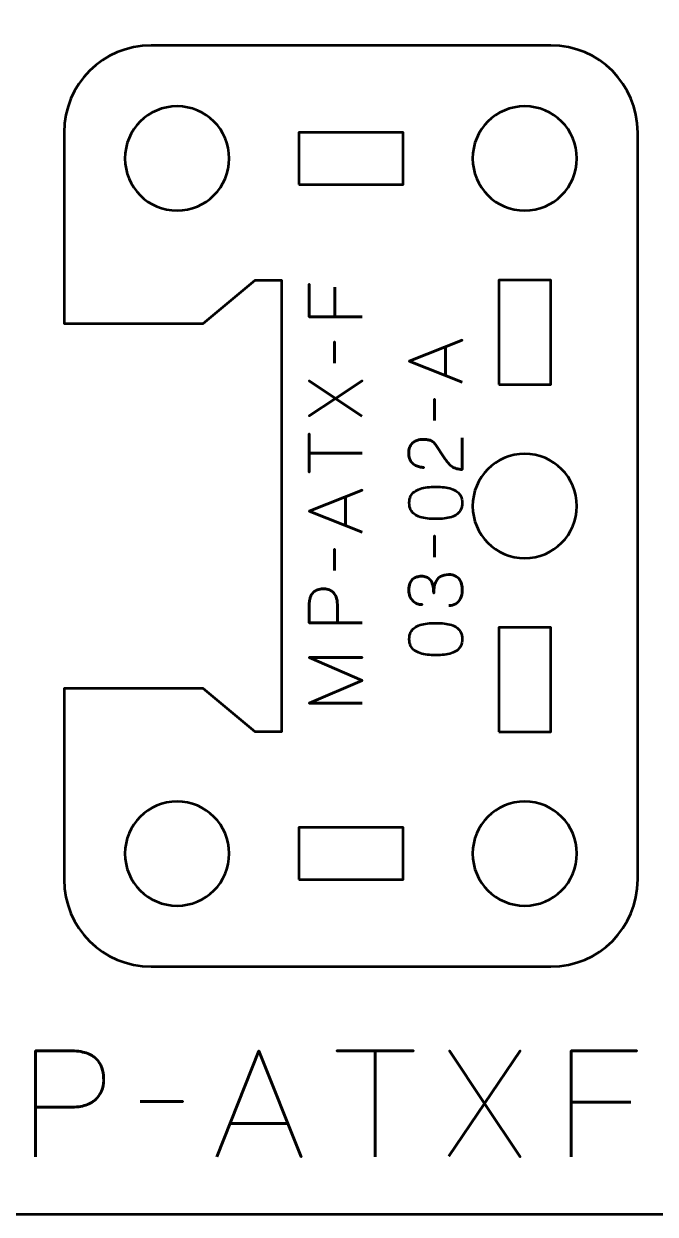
# Model space of a CAD drawing. Header units: centimetres. Extents: x -21 to 0, y -29.7 to 0.
# Drawn here: x -8.31 to -4.67, y -29.7 to -22.85 of the extents above; entities that cross this region are included whole.
import ezdxf

# ---------------------------------------------------------------- set-up
doc = ezdxf.new("R2010")
doc.units = ezdxf.units.CM
doc.header["$MEASUREMENT"] = 0
doc.layers.add('Layer 1', color=7, linetype='Continuous')

msp = doc.modelspace()

# ---------------------------------------------------------------- linework, layer by layer
at = {"layer": 'Layer 1', "color": 22, "lineweight": 53}
msp.add_open_spline([(-21, -29.19991), (-21, -29.19991), (-21, -0.49996), (-21, -0.49996), (-21, -0.49996), (-21, -0.22299), (-20.77691, 0), (-20.49991, 0), (-20.49991, 0), (-20.49991, 0), (-0.5001, 0), (-0.5001, 0), (-0.5001, 0), (-0.22296, 0), (0, -0.22299), (0, -0.49996), (0, -0.49996), (0, -0.49996), (0, -29.19991), (0, -29.19991), (0, -29.19991), (0, -29.47691), (-0.22296, -29.7), (-0.5001, -29.7), (-0.5001, -29.7), (-0.5001, -29.7), (-20.49991, -29.7), (-20.49991, -29.7), (-20.49991, -29.7), (-20.77691, -29.7), (-21, -29.47691), (-21, -29.19991)], degree=3, knots=[0, 0, 0, 0, 0.125, 0.125, 0.125, 0.125, 0.25, 0.25, 0.25, 0.25, 0.375, 0.375, 0.375, 0.375, 0.5, 0.5, 0.5, 0.5, 0.625, 0.625, 0.625, 0.625, 0.75, 0.75, 0.75, 0.75, 0.875, 0.875, 0.875, 0.875, 1, 1, 1, 1], dxfattribs=at)
at = {"layer": 'Layer 1', "color": 114, "lineweight": 53}
msp.add_open_spline([(-8.075, -27.77491), (-8.075, -27.77491), (-8.07501, -26.67497), (-8.07501, -26.67497), (-8.07501, -26.67497), (-8.07501, -26.67497), (-7.27501, -26.67498), (-7.27501, -26.67498), (-7.27501, -26.67498), (-7.27501, -26.67498), (-6.975, -26.92498), (-6.975, -26.92498), (-6.975, -26.92498), (-6.975, -26.92498), (-6.825, -26.92498), (-6.825, -26.92498), (-6.825, -26.92498), (-6.825, -26.92498), (-6.825, -26.67497), (-6.825, -26.67497), (-6.825, -26.67497), (-6.825, -26.67497), (-6.825, -24.57498), (-6.825, -24.57498), (-6.825, -24.57498), (-6.825, -24.57498), (-6.825, -24.32498), (-6.825, -24.32498), (-6.825, -24.32498), (-6.825, -24.32498), (-6.975, -24.32498), (-6.975, -24.32498), (-6.975, -24.32498), (-6.975, -24.32498), (-7.275, -24.57498), (-7.275, -24.57498), (-7.275, -24.57498), (-7.275, -24.57498), (-8.075, -24.57498), (-8.075, -24.57498), (-8.075, -24.57498), (-8.075, -24.57498), (-8.075, -23.47505), (-8.075, -23.47505), (-8.075, -23.47505), (-8.075, -23.19792), (-7.8519, -22.97496), (-7.5749, -22.97496), (-7.5749, -22.97496), (-7.5749, -22.97496), (-5.27498, -22.97496), (-5.27498, -22.97496), (-5.27498, -22.97496), (-4.99797, -22.97496), (-4.77502, -23.19792), (-4.77502, -23.47505), (-4.77502, -23.47505), (-4.77502, -23.47505), (-4.77502, -27.77491), (-4.77502, -27.77491), (-4.77502, -27.77491), (-4.77502, -28.05191), (-4.99797, -28.275), (-5.27498, -28.275), (-5.27498, -28.275), (-5.27498, -28.275), (-7.5749, -28.275), (-7.5749, -28.275), (-7.5749, -28.275), (-7.8519, -28.275), (-8.075, -28.05191), (-8.075, -27.77491)], degree=3, knots=[0, 0, 0, 0, 0.0555556, 0.0555556, 0.0555556, 0.0555556, 0.1111111, 0.1111111, 0.1111111, 0.1111111, 0.1666667, 0.1666667, 0.1666667, 0.1666667, 0.2222222, 0.2222222, 0.2222222, 0.2222222, 0.2777778, 0.2777778, 0.2777778, 0.2777778, 0.3333333, 0.3333333, 0.3333333, 0.3333333, 0.3888889, 0.3888889, 0.3888889, 0.3888889, 0.4444444, 0.4444444, 0.4444444, 0.4444444, 0.5, 0.5, 0.5, 0.5, 0.5555556, 0.5555556, 0.5555556, 0.5555556, 0.6111111, 0.6111111, 0.6111111, 0.6111111, 0.6666667, 0.6666667, 0.6666667, 0.6666667, 0.7222222, 0.7222222, 0.7222222, 0.7222222, 0.7777778, 0.7777778, 0.7777778, 0.7777778, 0.8333333, 0.8333333, 0.8333333, 0.8333333, 0.8888889, 0.8888889, 0.8888889, 0.8888889, 0.9444444, 0.9444444, 0.9444444, 0.9444444, 1, 1, 1, 1], dxfattribs=at)
at = {"layer": 'Layer 1', "lineweight": 53}
for points in [[(-7.42497, -23.32499), (-7.2592, -23.32499), (-7.12497, -23.45931), (-7.12497, -23.62498), (-7.12497, -23.62498), (-7.12497, -23.79061), (-7.2592, -23.92498), (-7.42497, -23.92498), (-7.42497, -23.92498), (-7.59063, -23.92498), (-7.72497, -23.79061), (-7.72497, -23.62498), (-7.72497, -23.62498), (-7.72497, -23.45931), (-7.59063, -23.32499), (-7.42497, -23.32499)], [(-5.42491, -23.32499), (-5.25928, -23.32499), (-5.1249, -23.45931), (-5.1249, -23.62498), (-5.1249, -23.62498), (-5.1249, -23.79061), (-5.25928, -23.92498), (-5.42491, -23.92498), (-5.42491, -23.92498), (-5.59068, -23.92498), (-5.72491, -23.79061), (-5.72491, -23.62498), (-5.72491, -23.62498), (-5.72491, -23.45931), (-5.59068, -23.32499), (-5.42491, -23.32499)], [(-6.72495, -23.77505), (-6.72495, -23.77505), (-6.72495, -23.47505), (-6.72495, -23.47505), (-6.72495, -23.47505), (-6.72495, -23.47505), (-6.12496, -23.47505), (-6.12496, -23.47505), (-6.12496, -23.47505), (-6.12496, -23.47505), (-6.12496, -23.77505), (-6.12496, -23.77505), (-6.12496, -23.77505), (-6.12496, -23.77505), (-6.72495, -23.77505), (-6.72495, -23.77505)], [(-5.57498, -24.925), (-5.57498, -24.925), (-5.57498, -24.325), (-5.57498, -24.325), (-5.57498, -24.325), (-5.57498, -24.325), (-5.27498, -24.325), (-5.27498, -24.325), (-5.27498, -24.325), (-5.27498, -24.325), (-5.27498, -24.925), (-5.27498, -24.925), (-5.27498, -24.925), (-5.27498, -24.925), (-5.57498, -24.925), (-5.57498, -24.925)], [(-5.42491, -25.32491), (-5.25928, -25.32491), (-5.1249, -25.45928), (-5.1249, -25.62491), (-5.1249, -25.62491), (-5.1249, -25.79068), (-5.25928, -25.92491), (-5.42491, -25.92491), (-5.42491, -25.92491), (-5.59068, -25.92491), (-5.72491, -25.79068), (-5.72491, -25.62491), (-5.72491, -25.62491), (-5.72491, -25.45928), (-5.59068, -25.32491), (-5.42491, -25.32491)], [(-5.57498, -26.92496), (-5.57498, -26.92496), (-5.57498, -26.32496), (-5.57498, -26.32496), (-5.57498, -26.32496), (-5.57498, -26.32496), (-5.27498, -26.32496), (-5.27498, -26.32496), (-5.27498, -26.32496), (-5.27498, -26.32496), (-5.27498, -26.92496), (-5.27498, -26.92496), (-5.27498, -26.92496), (-5.27498, -26.92496), (-5.57498, -26.92496), (-5.57498, -26.92496)], [(-7.42497, -27.32497), (-7.2592, -27.32497), (-7.12497, -27.4592), (-7.12497, -27.62498), (-7.12497, -27.62498), (-7.12497, -27.79064), (-7.2592, -27.92498), (-7.42497, -27.92498), (-7.42497, -27.92498), (-7.59063, -27.92498), (-7.72497, -27.79064), (-7.72497, -27.62498), (-7.72497, -27.62498), (-7.72497, -27.4592), (-7.59063, -27.32497), (-7.42497, -27.32497)], [(-5.42491, -27.32497), (-5.25928, -27.32497), (-5.1249, -27.4592), (-5.1249, -27.62498), (-5.1249, -27.62498), (-5.1249, -27.79064), (-5.25928, -27.92498), (-5.42491, -27.92498), (-5.42491, -27.92498), (-5.59068, -27.92498), (-5.72491, -27.79064), (-5.72491, -27.62498), (-5.72491, -27.62498), (-5.72491, -27.4592), (-5.59068, -27.32497), (-5.42491, -27.32497)], [(-6.72495, -27.77491), (-6.72495, -27.77491), (-6.72495, -27.4749), (-6.72495, -27.4749), (-6.72495, -27.4749), (-6.72495, -27.4749), (-6.12496, -27.4749), (-6.12496, -27.4749), (-6.12496, -27.4749), (-6.12496, -27.4749), (-6.12496, -27.77491), (-6.12496, -27.77491), (-6.12496, -27.77491), (-6.12496, -27.77491), (-6.72495, -27.77491), (-6.72495, -27.77491)]]:
    msp.add_open_spline(points, degree=3, knots=[0, 0, 0, 0, 0.25, 0.25, 0.25, 0.25, 0.5, 0.5, 0.5, 0.5, 0.75, 0.75, 0.75, 0.75, 1, 1, 1, 1], dxfattribs=at)
at = {"layer": 'Layer 1', "color": 30, "lineweight": 53}
for points, knots in [([(-6.35995, -24.53681), (-6.35995, -24.53681), (-6.66517, -24.53681), (-6.66517, -24.53681), (-6.66517, -24.53681), (-6.66517, -24.53681), (-6.66517, -24.34758), (-6.66517, -24.34758), (-6.66517, -24.34758), (-6.66517, -24.34758), (-6.66517, -24.53681), (-6.66517, -24.53681), (-6.66517, -24.53681), (-6.66517, -24.53681), (-6.35995, -24.53681), (-6.35995, -24.53681)], [0, 0, 0, 0, 0.25, 0.25, 0.25, 0.25, 0.5, 0.5, 0.5, 0.5, 0.75, 0.75, 0.75, 0.75, 1, 1, 1, 1]), ([(-6.51701, -24.36494), (-6.51701, -24.36494), (-6.51701, -24.53681), (-6.51701, -24.53681), (-6.51701, -24.53681), (-6.51701, -24.53681), (-6.51701, -24.36494), (-6.51701, -24.36494)], [0, 0, 0, 0, 0.5, 0.5, 0.5, 0.5, 1, 1, 1, 1]), ([(-6.51955, -24.80266), (-6.51955, -24.80266), (-6.51955, -24.67947), (-6.51955, -24.67947), (-6.51955, -24.67947), (-6.51955, -24.67947), (-6.51955, -24.80266), (-6.51955, -24.80266)], [0, 0, 0, 0, 0.5, 0.5, 0.5, 0.5, 1, 1, 1, 1]), ([(-5.78464, -24.91293), (-5.78464, -24.91293), (-6.08986, -24.79186), (-6.08986, -24.79186), (-6.08986, -24.79186), (-6.08986, -24.79186), (-5.78464, -24.67036), (-5.78464, -24.67036), (-5.78464, -24.67036), (-5.78464, -24.67036), (-6.08986, -24.79186), (-6.08986, -24.79186), (-6.08986, -24.79186), (-6.08986, -24.79186), (-5.78464, -24.91293), (-5.78464, -24.91293)], [0, 0, 0, 0, 0.25, 0.25, 0.25, 0.25, 0.5, 0.5, 0.5, 0.5, 0.75, 0.75, 0.75, 0.75, 1, 1, 1, 1]), ([(-5.88074, -24.87483), (-5.88074, -24.87483), (-5.88074, -24.70889), (-5.88074, -24.70889), (-5.88074, -24.70889), (-5.88074, -24.70889), (-5.88074, -24.87483), (-5.88074, -24.87483)], [0, 0, 0, 0, 0.5, 0.5, 0.5, 0.5, 1, 1, 1, 1]), ([(-6.36207, -25.1083), (-6.36207, -25.1083), (-6.51362, -25.00585), (-6.51362, -25.00585), (-6.51362, -25.00585), (-6.51362, -25.00585), (-6.66517, -25.10661), (-6.66517, -25.10661), (-6.66517, -25.10661), (-6.66517, -25.10661), (-6.51362, -25.00585), (-6.51362, -25.00585), (-6.51362, -25.00585), (-6.51362, -25.00585), (-6.66517, -24.90383), (-6.66517, -24.90383), (-6.66517, -24.90383), (-6.66517, -24.90383), (-6.51362, -25.00585), (-6.51362, -25.00585), (-6.51362, -25.00585), (-6.51362, -25.00585), (-6.35995, -24.90383), (-6.35995, -24.90383), (-6.35995, -24.90383), (-6.35995, -24.90383), (-6.51362, -25.00585), (-6.51362, -25.00585), (-6.51362, -25.00585), (-6.51362, -25.00585), (-6.36207, -25.1083), (-6.36207, -25.1083)], [0, 0, 0, 0, 0.125, 0.125, 0.125, 0.125, 0.25, 0.25, 0.25, 0.25, 0.375, 0.375, 0.375, 0.375, 0.5, 0.5, 0.5, 0.5, 0.625, 0.625, 0.625, 0.625, 0.75, 0.75, 0.75, 0.75, 0.875, 0.875, 0.875, 0.875, 1, 1, 1, 1]), ([(-5.94424, -25.13306), (-5.94424, -25.13306), (-5.94424, -25.00987), (-5.94424, -25.00987), (-5.94424, -25.00987), (-5.94424, -25.00987), (-5.94424, -25.13306), (-5.94424, -25.13306)], [0, 0, 0, 0, 0.5, 0.5, 0.5, 0.5, 1, 1, 1, 1]), ([(-6.35995, -25.32081), (-6.35995, -25.32081), (-6.66517, -25.32081), (-6.66517, -25.32081), (-6.66517, -25.32081), (-6.66517, -25.32081), (-6.66517, -25.43045), (-6.66517, -25.43045), (-6.66517, -25.43045), (-6.66517, -25.43045), (-6.66517, -25.21032), (-6.66517, -25.21032), (-6.66517, -25.21032), (-6.66517, -25.21032), (-6.66517, -25.32081), (-6.66517, -25.32081), (-6.66517, -25.32081), (-6.66517, -25.32081), (-6.35995, -25.32081), (-6.35995, -25.32081)], [0, 0, 0, 0, 0.2, 0.2, 0.2, 0.2, 0.4, 0.4, 0.4, 0.4, 0.6, 0.6, 0.6, 0.6, 0.8, 0.8, 0.8, 0.8, 1, 1, 1, 1]), ([(-5.78464, -25.23296), (-5.78464, -25.23296), (-5.78464, -25.41457), (-5.78464, -25.41457), (-5.78464, -25.41457), (-5.79692, -25.41422), (-5.80778, -25.41267), (-5.8171, -25.41005), (-5.8171, -25.41005), (-5.82641, -25.40737), (-5.83459, -25.40378), (-5.84165, -25.39933), (-5.84165, -25.39933), (-5.8487, -25.39481), (-5.85498, -25.38966), (-5.86049, -25.38381), (-5.86049, -25.38381), (-5.86606, -25.37795), (-5.87114, -25.37167), (-5.87594, -25.3649), (-5.87594, -25.3649), (-5.88067, -25.35813), (-5.88539, -25.35114), (-5.89005, -25.34387), (-5.89005, -25.34387), (-5.89005, -25.34387), (-5.93831, -25.27148), (-5.93831, -25.27148), (-5.93831, -25.27148), (-5.94353, -25.26408), (-5.94917, -25.25829), (-5.95538, -25.2542), (-5.95538, -25.2542), (-5.96152, -25.25004), (-5.96801, -25.24714), (-5.97479, -25.24538), (-5.97479, -25.24538), (-5.98163, -25.24369), (-5.98854, -25.24263), (-5.99567, -25.24228), (-5.99567, -25.24228), (-6.0028, -25.24192), (-6.00992, -25.24178), (-6.01705, -25.24185), (-6.01705, -25.24185), (-6.0229, -25.24185), (-6.02918, -25.24263), (-6.03596, -25.24418), (-6.03596, -25.24418), (-6.04266, -25.2458), (-6.04936, -25.24834), (-6.05599, -25.25194), (-6.05599, -25.25194), (-6.06263, -25.25554), (-6.06869, -25.26034), (-6.0742, -25.26633), (-6.0742, -25.26633), (-6.07963, -25.27233), (-6.084, -25.27974), (-6.08732, -25.28856), (-6.08732, -25.28856), (-6.09064, -25.29738), (-6.09233, -25.30775), (-6.0924, -25.31974), (-6.0924, -25.31974), (-6.09233, -25.33181), (-6.09064, -25.34246), (-6.08739, -25.35164), (-6.08739, -25.35164), (-6.08415, -25.36081), (-6.07963, -25.36864), (-6.07392, -25.37513), (-6.07392, -25.37513), (-6.0682, -25.38162), (-6.06157, -25.38684), (-6.05416, -25.39093), (-6.05416, -25.39093), (-6.04675, -25.39503), (-6.03885, -25.39799), (-6.03052, -25.39989), (-6.03052, -25.39989), (-6.0222, -25.4018), (-6.01373, -25.40272), (-6.00519, -25.40272), (-6.00519, -25.40272), (-6.01373, -25.40272), (-6.0222, -25.4018), (-6.03052, -25.39989), (-6.03052, -25.39989), (-6.03885, -25.39799), (-6.04675, -25.39503), (-6.05416, -25.39093), (-6.05416, -25.39093), (-6.06157, -25.38684), (-6.0682, -25.38162), (-6.07392, -25.37513), (-6.07392, -25.37513), (-6.07963, -25.36864), (-6.08415, -25.36081), (-6.08739, -25.35164), (-6.08739, -25.35164), (-6.09064, -25.34246), (-6.09233, -25.33181), (-6.0924, -25.31974), (-6.0924, -25.31974), (-6.09233, -25.30775), (-6.09064, -25.29738), (-6.08732, -25.28856), (-6.08732, -25.28856), (-6.084, -25.27974), (-6.07963, -25.27233), (-6.0742, -25.26633), (-6.0742, -25.26633), (-6.06869, -25.26034), (-6.06263, -25.25554), (-6.05599, -25.25194), (-6.05599, -25.25194), (-6.04936, -25.24834), (-6.04266, -25.2458), (-6.03596, -25.24418), (-6.03596, -25.24418), (-6.02918, -25.24263), (-6.0229, -25.24185), (-6.01705, -25.24185), (-6.01705, -25.24185), (-6.00992, -25.24178), (-6.0028, -25.24192), (-5.99567, -25.24228), (-5.99567, -25.24228), (-5.98854, -25.24263), (-5.98163, -25.24369), (-5.97479, -25.24538), (-5.97479, -25.24538), (-5.96801, -25.24714), (-5.96152, -25.25004), (-5.95538, -25.2542), (-5.95538, -25.2542), (-5.94917, -25.25829), (-5.94353, -25.26408), (-5.93831, -25.27148), (-5.93831, -25.27148), (-5.93831, -25.27148), (-5.89005, -25.34387), (-5.89005, -25.34387), (-5.89005, -25.34387), (-5.88539, -25.35114), (-5.88067, -25.35813), (-5.87594, -25.3649), (-5.87594, -25.3649), (-5.87114, -25.37167), (-5.86606, -25.37795), (-5.86049, -25.38381), (-5.86049, -25.38381), (-5.85498, -25.38966), (-5.8487, -25.39481), (-5.84165, -25.39933), (-5.84165, -25.39933), (-5.83459, -25.40378), (-5.82641, -25.40737), (-5.8171, -25.41005), (-5.8171, -25.41005), (-5.80778, -25.41267), (-5.79692, -25.41422), (-5.78464, -25.41457), (-5.78464, -25.41457), (-5.78464, -25.41457), (-5.78464, -25.23296), (-5.78464, -25.23296)], [0, 0, 0, 0, 0.0238095, 0.0238095, 0.0238095, 0.0238095, 0.047619, 0.047619, 0.047619, 0.047619, 0.0714286, 0.0714286, 0.0714286, 0.0714286, 0.0952381, 0.0952381, 0.0952381, 0.0952381, 0.1190476, 0.1190476, 0.1190476, 0.1190476, 0.1428571, 0.1428571, 0.1428571, 0.1428571, 0.1666667, 0.1666667, 0.1666667, 0.1666667, 0.1904762, 0.1904762, 0.1904762, 0.1904762, 0.2142857, 0.2142857, 0.2142857, 0.2142857, 0.2380952, 0.2380952, 0.2380952, 0.2380952, 0.2619048, 0.2619048, 0.2619048, 0.2619048, 0.2857143, 0.2857143, 0.2857143, 0.2857143, 0.3095238, 0.3095238, 0.3095238, 0.3095238, 0.3333333, 0.3333333, 0.3333333, 0.3333333, 0.3571429, 0.3571429, 0.3571429, 0.3571429, 0.3809524, 0.3809524, 0.3809524, 0.3809524, 0.4047619, 0.4047619, 0.4047619, 0.4047619, 0.4285714, 0.4285714, 0.4285714, 0.4285714, 0.452381, 0.452381, 0.452381, 0.452381, 0.4761905, 0.4761905, 0.4761905, 0.4761905, 0.5, 0.5, 0.5, 0.5, 0.5238095, 0.5238095, 0.5238095, 0.5238095, 0.547619, 0.547619, 0.547619, 0.547619, 0.5714286, 0.5714286, 0.5714286, 0.5714286, 0.5952381, 0.5952381, 0.5952381, 0.5952381, 0.6190476, 0.6190476, 0.6190476, 0.6190476, 0.6428571, 0.6428571, 0.6428571, 0.6428571, 0.6666667, 0.6666667, 0.6666667, 0.6666667, 0.6904762, 0.6904762, 0.6904762, 0.6904762, 0.7142857, 0.7142857, 0.7142857, 0.7142857, 0.7380952, 0.7380952, 0.7380952, 0.7380952, 0.7619048, 0.7619048, 0.7619048, 0.7619048, 0.7857143, 0.7857143, 0.7857143, 0.7857143, 0.8095238, 0.8095238, 0.8095238, 0.8095238, 0.8333333, 0.8333333, 0.8333333, 0.8333333, 0.8571429, 0.8571429, 0.8571429, 0.8571429, 0.8809524, 0.8809524, 0.8809524, 0.8809524, 0.9047619, 0.9047619, 0.9047619, 0.9047619, 0.9285714, 0.9285714, 0.9285714, 0.9285714, 0.952381, 0.952381, 0.952381, 0.952381, 0.9761905, 0.9761905, 0.9761905, 0.9761905, 1, 1, 1, 1]), ([(-6.35995, -25.77631), (-6.35995, -25.77631), (-6.66517, -25.65524), (-6.66517, -25.65524), (-6.66517, -25.65524), (-6.66517, -25.65524), (-6.35995, -25.53374), (-6.35995, -25.53374), (-6.35995, -25.53374), (-6.35995, -25.53374), (-6.66517, -25.65524), (-6.66517, -25.65524), (-6.66517, -25.65524), (-6.66517, -25.65524), (-6.35995, -25.77631), (-6.35995, -25.77631)], [0, 0, 0, 0, 0.25, 0.25, 0.25, 0.25, 0.5, 0.5, 0.5, 0.5, 0.75, 0.75, 0.75, 0.75, 1, 1, 1, 1]), ([(-5.78464, -25.60718), (-5.78471, -25.59237), (-5.78732, -25.5796), (-5.7924, -25.56894), (-5.7924, -25.56894), (-5.79748, -25.55836), (-5.80475, -25.54954), (-5.81399, -25.54249), (-5.81399, -25.54249), (-5.8233, -25.5355), (-5.83431, -25.53), (-5.84701, -25.52591), (-5.84701, -25.52591), (-5.85971, -25.52188), (-5.87361, -25.51899), (-5.88885, -25.51737), (-5.88885, -25.51737), (-5.90409, -25.51567), (-5.92011, -25.51483), (-5.93704, -25.5149), (-5.93704, -25.5149), (-5.9539, -25.51483), (-5.96992, -25.51567), (-5.98509, -25.51737), (-5.98509, -25.51737), (-6.00026, -25.51899), (-6.01423, -25.52188), (-6.02693, -25.52591), (-6.02693, -25.52591), (-6.03956, -25.53), (-6.05056, -25.5355), (-6.05995, -25.54249), (-6.05995, -25.54249), (-6.06926, -25.54954), (-6.07653, -25.55836), (-6.08161, -25.56894), (-6.08161, -25.56894), (-6.08676, -25.5796), (-6.08937, -25.59237), (-6.08944, -25.60718), (-6.08944, -25.60718), (-6.08937, -25.622), (-6.08676, -25.63477), (-6.08161, -25.64543), (-6.08161, -25.64543), (-6.07653, -25.65601), (-6.06926, -25.66483), (-6.05995, -25.67188), (-6.05995, -25.67188), (-6.05056, -25.67887), (-6.03956, -25.68437), (-6.02693, -25.68846), (-6.02693, -25.68846), (-6.01423, -25.69249), (-6.00026, -25.69538), (-5.98509, -25.697), (-5.98509, -25.697), (-5.96992, -25.69869), (-5.9539, -25.69954), (-5.93704, -25.69947), (-5.93704, -25.69947), (-5.92011, -25.69954), (-5.90409, -25.69869), (-5.88885, -25.697), (-5.88885, -25.697), (-5.87361, -25.69538), (-5.85971, -25.69249), (-5.84701, -25.68846), (-5.84701, -25.68846), (-5.83431, -25.68437), (-5.8233, -25.67887), (-5.81399, -25.67188), (-5.81399, -25.67188), (-5.80475, -25.66483), (-5.79748, -25.65601), (-5.7924, -25.64543), (-5.7924, -25.64543), (-5.78732, -25.63477), (-5.78471, -25.622), (-5.78464, -25.60718)], [0, 0, 0, 0, 0.05, 0.05, 0.05, 0.05, 0.1, 0.1, 0.1, 0.1, 0.15, 0.15, 0.15, 0.15, 0.2, 0.2, 0.2, 0.2, 0.25, 0.25, 0.25, 0.25, 0.3, 0.3, 0.3, 0.3, 0.35, 0.35, 0.35, 0.35, 0.4, 0.4, 0.4, 0.4, 0.45, 0.45, 0.45, 0.45, 0.5, 0.5, 0.5, 0.5, 0.55, 0.55, 0.55, 0.55, 0.6, 0.6, 0.6, 0.6, 0.65, 0.65, 0.65, 0.65, 0.7, 0.7, 0.7, 0.7, 0.75, 0.75, 0.75, 0.75, 0.8, 0.8, 0.8, 0.8, 0.85, 0.85, 0.85, 0.85, 0.9, 0.9, 0.9, 0.9, 0.95, 0.95, 0.95, 0.95, 1, 1, 1, 1]), ([(-5.78464, -25.60718), (-5.78471, -25.59237), (-5.78732, -25.5796), (-5.7924, -25.56894), (-5.7924, -25.56894), (-5.79748, -25.55836), (-5.80475, -25.54954), (-5.81399, -25.54249), (-5.81399, -25.54249), (-5.8233, -25.5355), (-5.83431, -25.53), (-5.84701, -25.52591), (-5.84701, -25.52591), (-5.85971, -25.52188), (-5.87361, -25.51899), (-5.88885, -25.51737), (-5.88885, -25.51737), (-5.90409, -25.51567), (-5.92011, -25.51483), (-5.93704, -25.5149), (-5.93704, -25.5149), (-5.9539, -25.51483), (-5.96992, -25.51567), (-5.98509, -25.51737), (-5.98509, -25.51737), (-6.00026, -25.51899), (-6.01423, -25.52188), (-6.02693, -25.52591), (-6.02693, -25.52591), (-6.03956, -25.53), (-6.05056, -25.5355), (-6.05995, -25.54249), (-6.05995, -25.54249), (-6.06926, -25.54954), (-6.07653, -25.55836), (-6.08161, -25.56894), (-6.08161, -25.56894), (-6.08676, -25.5796), (-6.08937, -25.59237), (-6.08944, -25.60718), (-6.08944, -25.60718), (-6.08937, -25.622), (-6.08676, -25.63477), (-6.08161, -25.64543), (-6.08161, -25.64543), (-6.07653, -25.65601), (-6.06926, -25.66483), (-6.05995, -25.67188), (-6.05995, -25.67188), (-6.05056, -25.67887), (-6.03956, -25.68437), (-6.02693, -25.68846), (-6.02693, -25.68846), (-6.01423, -25.69249), (-6.00026, -25.69538), (-5.98509, -25.697), (-5.98509, -25.697), (-5.96992, -25.69869), (-5.9539, -25.69954), (-5.93704, -25.69947), (-5.93704, -25.69947), (-5.92011, -25.69954), (-5.90409, -25.69869), (-5.88885, -25.697), (-5.88885, -25.697), (-5.87361, -25.69538), (-5.85971, -25.69249), (-5.84701, -25.68846), (-5.84701, -25.68846), (-5.83431, -25.68437), (-5.8233, -25.67887), (-5.81399, -25.67188), (-5.81399, -25.67188), (-5.80475, -25.66483), (-5.79748, -25.65601), (-5.7924, -25.64543), (-5.7924, -25.64543), (-5.78732, -25.63477), (-5.78471, -25.622), (-5.78464, -25.60718)], [0, 0, 0, 0, 0.05, 0.05, 0.05, 0.05, 0.1, 0.1, 0.1, 0.1, 0.15, 0.15, 0.15, 0.15, 0.2, 0.2, 0.2, 0.2, 0.25, 0.25, 0.25, 0.25, 0.3, 0.3, 0.3, 0.3, 0.35, 0.35, 0.35, 0.35, 0.4, 0.4, 0.4, 0.4, 0.45, 0.45, 0.45, 0.45, 0.5, 0.5, 0.5, 0.5, 0.55, 0.55, 0.55, 0.55, 0.6, 0.6, 0.6, 0.6, 0.65, 0.65, 0.65, 0.65, 0.7, 0.7, 0.7, 0.7, 0.75, 0.75, 0.75, 0.75, 0.8, 0.8, 0.8, 0.8, 0.85, 0.85, 0.85, 0.85, 0.9, 0.9, 0.9, 0.9, 0.95, 0.95, 0.95, 0.95, 1, 1, 1, 1]), ([(-6.45605, -25.73821), (-6.45605, -25.73821), (-6.45605, -25.57227), (-6.45605, -25.57227), (-6.45605, -25.57227), (-6.45605, -25.57227), (-6.45605, -25.73821), (-6.45605, -25.73821)], [0, 0, 0, 0, 0.5, 0.5, 0.5, 0.5, 1, 1, 1, 1]), ([(-5.94424, -25.9196), (-5.94424, -25.9196), (-5.94424, -25.79641), (-5.94424, -25.79641), (-5.94424, -25.79641), (-5.94424, -25.79641), (-5.94424, -25.9196), (-5.94424, -25.9196)], [0, 0, 0, 0, 0.5, 0.5, 0.5, 0.5, 1, 1, 1, 1]), ([(-6.51955, -25.99644), (-6.51955, -25.99644), (-6.51955, -25.87325), (-6.51955, -25.87325), (-6.51955, -25.87325), (-6.51955, -25.87325), (-6.51955, -25.99644), (-6.51955, -25.99644)], [0, 0, 0, 0, 0.5, 0.5, 0.5, 0.5, 1, 1, 1, 1]), ([(-5.86126, -26.19815), (-5.84602, -26.19808), (-5.83276, -26.19455), (-5.82126, -26.18757), (-5.82126, -26.18757), (-5.80983, -26.18058), (-5.80087, -26.17063), (-5.79445, -26.15765), (-5.79445, -26.15765), (-5.78803, -26.14467), (-5.78478, -26.12908), (-5.78464, -26.11094), (-5.78464, -26.11094), (-5.78464, -26.09733), (-5.78605, -26.08498), (-5.78901, -26.07376), (-5.78901, -26.07376), (-5.79198, -26.06261), (-5.79656, -26.05302), (-5.80284, -26.0449), (-5.80284, -26.0449), (-5.80912, -26.03679), (-5.81724, -26.03058), (-5.82711, -26.02614), (-5.82711, -26.02614), (-5.83706, -26.02176), (-5.84899, -26.01958), (-5.86296, -26.01951), (-5.86296, -26.01951), (-5.88158, -26.01943), (-5.89732, -26.02324), (-5.91009, -26.03079), (-5.91009, -26.03079), (-5.92286, -26.03834), (-5.93245, -26.05006), (-5.93901, -26.06579), (-5.93901, -26.06579), (-5.94558, -26.08152), (-5.94889, -26.1017), (-5.94889, -26.12618), (-5.94889, -26.12618), (-5.94882, -26.10791), (-5.95051, -26.0926), (-5.95397, -26.08011), (-5.95397, -26.08011), (-5.95743, -26.06769), (-5.9623, -26.05775), (-5.96865, -26.05027), (-5.96865, -26.05027), (-5.97493, -26.04279), (-5.98241, -26.03736), (-5.99101, -26.03411), (-5.99101, -26.03411), (-5.99955, -26.03079), (-6.00893, -26.02917), (-6.01916, -26.02924), (-6.01916, -26.02924), (-6.0294, -26.02917), (-6.03885, -26.03058), (-6.0476, -26.0334), (-6.0476, -26.0334), (-6.05635, -26.03616), (-6.06404, -26.04067), (-6.0706, -26.04681), (-6.0706, -26.04681), (-6.07716, -26.05295), (-6.08231, -26.06106), (-6.08598, -26.07101), (-6.08598, -26.07101), (-6.08965, -26.08103), (-6.09148, -26.09324), (-6.09155, -26.10756), (-6.09155, -26.10756), (-6.09148, -26.12181), (-6.08937, -26.1343), (-6.08527, -26.14488), (-6.08527, -26.14488), (-6.08118, -26.15554), (-6.07561, -26.16428), (-6.06848, -26.17134), (-6.06848, -26.17134), (-6.06136, -26.17832), (-6.05324, -26.18355), (-6.04407, -26.187), (-6.04407, -26.187), (-6.0349, -26.19053), (-6.02516, -26.19222), (-6.01493, -26.19222), (-6.01493, -26.19222), (-6.02516, -26.19222), (-6.0349, -26.19053), (-6.04407, -26.187), (-6.04407, -26.187), (-6.05324, -26.18355), (-6.06136, -26.17832), (-6.06848, -26.17134), (-6.06848, -26.17134), (-6.07561, -26.16428), (-6.08118, -26.15554), (-6.08527, -26.14488), (-6.08527, -26.14488), (-6.08937, -26.1343), (-6.09148, -26.12181), (-6.09155, -26.10756), (-6.09155, -26.10756), (-6.09148, -26.09324), (-6.08965, -26.08103), (-6.08598, -26.07101), (-6.08598, -26.07101), (-6.08231, -26.06106), (-6.07716, -26.05295), (-6.0706, -26.04681), (-6.0706, -26.04681), (-6.06404, -26.04067), (-6.05635, -26.03616), (-6.0476, -26.0334), (-6.0476, -26.0334), (-6.03885, -26.03058), (-6.0294, -26.02917), (-6.01916, -26.02924), (-6.01916, -26.02924), (-6.00893, -26.02917), (-5.99955, -26.03079), (-5.99101, -26.03411), (-5.99101, -26.03411), (-5.98241, -26.03736), (-5.97493, -26.04279), (-5.96865, -26.05027), (-5.96865, -26.05027), (-5.9623, -26.05775), (-5.95743, -26.06769), (-5.95397, -26.08011), (-5.95397, -26.08011), (-5.95051, -26.0926), (-5.94882, -26.10791), (-5.94889, -26.12618), (-5.94889, -26.12618), (-5.94889, -26.1017), (-5.94558, -26.08152), (-5.93901, -26.06579), (-5.93901, -26.06579), (-5.93245, -26.05006), (-5.92286, -26.03834), (-5.91009, -26.03079), (-5.91009, -26.03079), (-5.89732, -26.02324), (-5.88158, -26.01943), (-5.86296, -26.01951), (-5.86296, -26.01951), (-5.84899, -26.01958), (-5.83706, -26.02176), (-5.82711, -26.02614), (-5.82711, -26.02614), (-5.81724, -26.03058), (-5.80912, -26.03679), (-5.80284, -26.0449), (-5.80284, -26.0449), (-5.79656, -26.05302), (-5.79198, -26.06261), (-5.78901, -26.07376), (-5.78901, -26.07376), (-5.78605, -26.08498), (-5.78464, -26.09733), (-5.78464, -26.11094), (-5.78464, -26.11094), (-5.78478, -26.12908), (-5.78803, -26.14467), (-5.79445, -26.15765), (-5.79445, -26.15765), (-5.80087, -26.17063), (-5.80983, -26.18058), (-5.82126, -26.18757), (-5.82126, -26.18757), (-5.83276, -26.19455), (-5.84602, -26.19808), (-5.86126, -26.19815)], [0, 0, 0, 0, 0.0227273, 0.0227273, 0.0227273, 0.0227273, 0.0454545, 0.0454545, 0.0454545, 0.0454545, 0.0681818, 0.0681818, 0.0681818, 0.0681818, 0.0909091, 0.0909091, 0.0909091, 0.0909091, 0.1136364, 0.1136364, 0.1136364, 0.1136364, 0.1363636, 0.1363636, 0.1363636, 0.1363636, 0.1590909, 0.1590909, 0.1590909, 0.1590909, 0.1818182, 0.1818182, 0.1818182, 0.1818182, 0.2045455, 0.2045455, 0.2045455, 0.2045455, 0.2272727, 0.2272727, 0.2272727, 0.2272727, 0.25, 0.25, 0.25, 0.25, 0.2727273, 0.2727273, 0.2727273, 0.2727273, 0.2954545, 0.2954545, 0.2954545, 0.2954545, 0.3181818, 0.3181818, 0.3181818, 0.3181818, 0.3409091, 0.3409091, 0.3409091, 0.3409091, 0.3636364, 0.3636364, 0.3636364, 0.3636364, 0.3863636, 0.3863636, 0.3863636, 0.3863636, 0.4090909, 0.4090909, 0.4090909, 0.4090909, 0.4318182, 0.4318182, 0.4318182, 0.4318182, 0.4545455, 0.4545455, 0.4545455, 0.4545455, 0.4772727, 0.4772727, 0.4772727, 0.4772727, 0.5, 0.5, 0.5, 0.5, 0.5227273, 0.5227273, 0.5227273, 0.5227273, 0.5454545, 0.5454545, 0.5454545, 0.5454545, 0.5681818, 0.5681818, 0.5681818, 0.5681818, 0.5909091, 0.5909091, 0.5909091, 0.5909091, 0.6136364, 0.6136364, 0.6136364, 0.6136364, 0.6363636, 0.6363636, 0.6363636, 0.6363636, 0.6590909, 0.6590909, 0.6590909, 0.6590909, 0.6818182, 0.6818182, 0.6818182, 0.6818182, 0.7045455, 0.7045455, 0.7045455, 0.7045455, 0.7272727, 0.7272727, 0.7272727, 0.7272727, 0.75, 0.75, 0.75, 0.75, 0.7727273, 0.7727273, 0.7727273, 0.7727273, 0.7954545, 0.7954545, 0.7954545, 0.7954545, 0.8181818, 0.8181818, 0.8181818, 0.8181818, 0.8409091, 0.8409091, 0.8409091, 0.8409091, 0.8636364, 0.8636364, 0.8636364, 0.8636364, 0.8863636, 0.8863636, 0.8863636, 0.8863636, 0.9090909, 0.9090909, 0.9090909, 0.9090909, 0.9318182, 0.9318182, 0.9318182, 0.9318182, 0.9545455, 0.9545455, 0.9545455, 0.9545455, 0.9772727, 0.9772727, 0.9772727, 0.9772727, 1, 1, 1, 1]), ([(-6.35995, -26.297), (-6.35995, -26.297), (-6.66517, -26.297), (-6.66517, -26.297), (-6.66517, -26.297), (-6.66517, -26.297), (-6.66517, -26.19963), (-6.66517, -26.19963), (-6.66517, -26.19963), (-6.6651, -26.18016), (-6.66291, -26.16415), (-6.65868, -26.15152), (-6.65868, -26.15152), (-6.65452, -26.13896), (-6.64873, -26.12908), (-6.64139, -26.12195), (-6.64139, -26.12195), (-6.63413, -26.11483), (-6.6258, -26.10975), (-6.61642, -26.10664), (-6.61642, -26.10664), (-6.60703, -26.10361), (-6.59723, -26.10185), (-6.58685, -26.10142), (-6.58685, -26.10142), (-6.57648, -26.10093), (-6.56632, -26.10213), (-6.55645, -26.10495), (-6.55645, -26.10495), (-6.54657, -26.10784), (-6.53761, -26.11271), (-6.52956, -26.1197), (-6.52956, -26.1197), (-6.52152, -26.12661), (-6.5151, -26.13599), (-6.51037, -26.14778), (-6.51037, -26.14778), (-6.50558, -26.15956), (-6.50318, -26.17416), (-6.50304, -26.19159), (-6.50304, -26.19159), (-6.50304, -26.19159), (-6.50304, -26.297), (-6.50304, -26.297), (-6.50304, -26.297), (-6.50304, -26.297), (-6.50304, -26.19159), (-6.50304, -26.19159), (-6.50304, -26.19159), (-6.50318, -26.17452), (-6.50558, -26.16005), (-6.51037, -26.14834), (-6.51037, -26.14834), (-6.5151, -26.13656), (-6.52152, -26.12717), (-6.52956, -26.12012), (-6.52956, -26.12012), (-6.53761, -26.11313), (-6.54657, -26.10812), (-6.55645, -26.10516), (-6.55645, -26.10516), (-6.56632, -26.1022), (-6.57648, -26.10093), (-6.58685, -26.10142), (-6.58685, -26.10142), (-6.59723, -26.10185), (-6.60703, -26.10361), (-6.61642, -26.10678), (-6.61642, -26.10678), (-6.6258, -26.10989), (-6.63413, -26.11511), (-6.64139, -26.12224), (-6.64139, -26.12224), (-6.64873, -26.12943), (-6.65452, -26.13931), (-6.65868, -26.15187), (-6.65868, -26.15187), (-6.66291, -26.1645), (-6.6651, -26.18037), (-6.66517, -26.19963), (-6.66517, -26.19963), (-6.66517, -26.19963), (-6.66517, -26.297), (-6.66517, -26.297), (-6.66517, -26.297), (-6.66517, -26.297), (-6.35995, -26.297), (-6.35995, -26.297)], [0, 0, 0, 0, 0.0454545, 0.0454545, 0.0454545, 0.0454545, 0.0909091, 0.0909091, 0.0909091, 0.0909091, 0.1363636, 0.1363636, 0.1363636, 0.1363636, 0.1818182, 0.1818182, 0.1818182, 0.1818182, 0.2272727, 0.2272727, 0.2272727, 0.2272727, 0.2727273, 0.2727273, 0.2727273, 0.2727273, 0.3181818, 0.3181818, 0.3181818, 0.3181818, 0.3636364, 0.3636364, 0.3636364, 0.3636364, 0.4090909, 0.4090909, 0.4090909, 0.4090909, 0.4545455, 0.4545455, 0.4545455, 0.4545455, 0.5, 0.5, 0.5, 0.5, 0.5454545, 0.5454545, 0.5454545, 0.5454545, 0.5909091, 0.5909091, 0.5909091, 0.5909091, 0.6363636, 0.6363636, 0.6363636, 0.6363636, 0.6818182, 0.6818182, 0.6818182, 0.6818182, 0.7272727, 0.7272727, 0.7272727, 0.7272727, 0.7727273, 0.7727273, 0.7727273, 0.7727273, 0.8181818, 0.8181818, 0.8181818, 0.8181818, 0.8636364, 0.8636364, 0.8636364, 0.8636364, 0.9090909, 0.9090909, 0.9090909, 0.9090909, 0.9545455, 0.9545455, 0.9545455, 0.9545455, 1, 1, 1, 1]), ([(-5.78464, -26.39076), (-5.78471, -26.37595), (-5.78732, -26.36318), (-5.7924, -26.35252), (-5.7924, -26.35252), (-5.79748, -26.34194), (-5.80475, -26.33312), (-5.81399, -26.32607), (-5.81399, -26.32607), (-5.8233, -26.31908), (-5.83431, -26.31358), (-5.84701, -26.30949), (-5.84701, -26.30949), (-5.85971, -26.30546), (-5.87361, -26.30257), (-5.88885, -26.30095), (-5.88885, -26.30095), (-5.90409, -26.29925), (-5.92011, -26.29841), (-5.93704, -26.29848), (-5.93704, -26.29848), (-5.9539, -26.29841), (-5.96992, -26.29925), (-5.98509, -26.30095), (-5.98509, -26.30095), (-6.00026, -26.30257), (-6.01423, -26.30546), (-6.02693, -26.30949), (-6.02693, -26.30949), (-6.03956, -26.31358), (-6.05056, -26.31908), (-6.05995, -26.32607), (-6.05995, -26.32607), (-6.06926, -26.33312), (-6.07653, -26.34194), (-6.08161, -26.35252), (-6.08161, -26.35252), (-6.08676, -26.36318), (-6.08937, -26.37595), (-6.08944, -26.39076), (-6.08944, -26.39076), (-6.08937, -26.40558), (-6.08676, -26.41835), (-6.08161, -26.42901), (-6.08161, -26.42901), (-6.07653, -26.43959), (-6.06926, -26.44841), (-6.05995, -26.45546), (-6.05995, -26.45546), (-6.05056, -26.46245), (-6.03956, -26.46795), (-6.02693, -26.47204), (-6.02693, -26.47204), (-6.01423, -26.47607), (-6.00026, -26.47896), (-5.98509, -26.48058), (-5.98509, -26.48058), (-5.96992, -26.48227), (-5.9539, -26.48312), (-5.93704, -26.48305), (-5.93704, -26.48305), (-5.92011, -26.48312), (-5.90409, -26.48227), (-5.88885, -26.48058), (-5.88885, -26.48058), (-5.87361, -26.47896), (-5.85971, -26.47607), (-5.84701, -26.47204), (-5.84701, -26.47204), (-5.83431, -26.46795), (-5.8233, -26.46245), (-5.81399, -26.45546), (-5.81399, -26.45546), (-5.80475, -26.44841), (-5.79748, -26.43959), (-5.7924, -26.42901), (-5.7924, -26.42901), (-5.78732, -26.41835), (-5.78471, -26.40558), (-5.78464, -26.39076)], [0, 0, 0, 0, 0.05, 0.05, 0.05, 0.05, 0.1, 0.1, 0.1, 0.1, 0.15, 0.15, 0.15, 0.15, 0.2, 0.2, 0.2, 0.2, 0.25, 0.25, 0.25, 0.25, 0.3, 0.3, 0.3, 0.3, 0.35, 0.35, 0.35, 0.35, 0.4, 0.4, 0.4, 0.4, 0.45, 0.45, 0.45, 0.45, 0.5, 0.5, 0.5, 0.5, 0.55, 0.55, 0.55, 0.55, 0.6, 0.6, 0.6, 0.6, 0.65, 0.65, 0.65, 0.65, 0.7, 0.7, 0.7, 0.7, 0.75, 0.75, 0.75, 0.75, 0.8, 0.8, 0.8, 0.8, 0.85, 0.85, 0.85, 0.85, 0.9, 0.9, 0.9, 0.9, 0.95, 0.95, 0.95, 0.95, 1, 1, 1, 1]), ([(-5.78464, -26.39076), (-5.78471, -26.37595), (-5.78732, -26.36318), (-5.7924, -26.35252), (-5.7924, -26.35252), (-5.79748, -26.34194), (-5.80475, -26.33312), (-5.81399, -26.32607), (-5.81399, -26.32607), (-5.8233, -26.31908), (-5.83431, -26.31358), (-5.84701, -26.30949), (-5.84701, -26.30949), (-5.85971, -26.30546), (-5.87361, -26.30257), (-5.88885, -26.30095), (-5.88885, -26.30095), (-5.90409, -26.29925), (-5.92011, -26.29841), (-5.93704, -26.29848), (-5.93704, -26.29848), (-5.9539, -26.29841), (-5.96992, -26.29925), (-5.98509, -26.30095), (-5.98509, -26.30095), (-6.00026, -26.30257), (-6.01423, -26.30546), (-6.02693, -26.30949), (-6.02693, -26.30949), (-6.03956, -26.31358), (-6.05056, -26.31908), (-6.05995, -26.32607), (-6.05995, -26.32607), (-6.06926, -26.33312), (-6.07653, -26.34194), (-6.08161, -26.35252), (-6.08161, -26.35252), (-6.08676, -26.36318), (-6.08937, -26.37595), (-6.08944, -26.39076), (-6.08944, -26.39076), (-6.08937, -26.40558), (-6.08676, -26.41835), (-6.08161, -26.42901), (-6.08161, -26.42901), (-6.07653, -26.43959), (-6.06926, -26.44841), (-6.05995, -26.45546), (-6.05995, -26.45546), (-6.05056, -26.46245), (-6.03956, -26.46795), (-6.02693, -26.47204), (-6.02693, -26.47204), (-6.01423, -26.47607), (-6.00026, -26.47896), (-5.98509, -26.48058), (-5.98509, -26.48058), (-5.96992, -26.48227), (-5.9539, -26.48312), (-5.93704, -26.48305), (-5.93704, -26.48305), (-5.92011, -26.48312), (-5.90409, -26.48227), (-5.88885, -26.48058), (-5.88885, -26.48058), (-5.87361, -26.47896), (-5.85971, -26.47607), (-5.84701, -26.47204), (-5.84701, -26.47204), (-5.83431, -26.46795), (-5.8233, -26.46245), (-5.81399, -26.45546), (-5.81399, -26.45546), (-5.80475, -26.44841), (-5.79748, -26.43959), (-5.7924, -26.42901), (-5.7924, -26.42901), (-5.78732, -26.41835), (-5.78471, -26.40558), (-5.78464, -26.39076)], [0, 0, 0, 0, 0.05, 0.05, 0.05, 0.05, 0.1, 0.1, 0.1, 0.1, 0.15, 0.15, 0.15, 0.15, 0.2, 0.2, 0.2, 0.2, 0.25, 0.25, 0.25, 0.25, 0.3, 0.3, 0.3, 0.3, 0.35, 0.35, 0.35, 0.35, 0.4, 0.4, 0.4, 0.4, 0.45, 0.45, 0.45, 0.45, 0.5, 0.5, 0.5, 0.5, 0.55, 0.55, 0.55, 0.55, 0.6, 0.6, 0.6, 0.6, 0.65, 0.65, 0.65, 0.65, 0.7, 0.7, 0.7, 0.7, 0.75, 0.75, 0.75, 0.75, 0.8, 0.8, 0.8, 0.8, 0.85, 0.85, 0.85, 0.85, 0.9, 0.9, 0.9, 0.9, 0.95, 0.95, 0.95, 0.95, 1, 1, 1, 1]), ([(-6.35995, -26.7597), (-6.35995, -26.7597), (-6.66517, -26.7597), (-6.66517, -26.7597), (-6.66517, -26.7597), (-6.66517, -26.7597), (-6.35995, -26.62847), (-6.35995, -26.62847), (-6.35995, -26.62847), (-6.35995, -26.62847), (-6.66517, -26.49681), (-6.66517, -26.49681), (-6.66517, -26.49681), (-6.66517, -26.49681), (-6.35995, -26.49681), (-6.35995, -26.49681), (-6.35995, -26.49681), (-6.35995, -26.49681), (-6.66517, -26.49681), (-6.66517, -26.49681), (-6.66517, -26.49681), (-6.66517, -26.49681), (-6.35995, -26.62847), (-6.35995, -26.62847), (-6.35995, -26.62847), (-6.35995, -26.62847), (-6.66517, -26.7597), (-6.66517, -26.7597), (-6.66517, -26.7597), (-6.66517, -26.7597), (-6.35995, -26.7597), (-6.35995, -26.7597)], [0, 0, 0, 0, 0.125, 0.125, 0.125, 0.125, 0.25, 0.25, 0.25, 0.25, 0.375, 0.375, 0.375, 0.375, 0.5, 0.5, 0.5, 0.5, 0.625, 0.625, 0.625, 0.625, 0.75, 0.75, 0.75, 0.75, 0.875, 0.875, 0.875, 0.875, 1, 1, 1, 1]), ([(-8.23876, -29.36988), (-8.23876, -29.36988), (-8.23876, -28.75943), (-8.23876, -28.75943), (-8.23876, -28.75943), (-8.23876, -28.75943), (-8.04403, -28.75943), (-8.04403, -28.75943), (-8.04403, -28.75943), (-8.00508, -28.75957), (-7.97305, -28.76395), (-7.94779, -28.77241), (-7.94779, -28.77241), (-7.92267, -28.78074), (-7.90291, -28.79231), (-7.88866, -28.80699), (-7.88866, -28.80699), (-7.87441, -28.82152), (-7.86425, -28.83817), (-7.85804, -28.85694), (-7.85804, -28.85694), (-7.85197, -28.87571), (-7.84844, -28.89532), (-7.8476, -28.91606), (-7.8476, -28.91606), (-7.84661, -28.93681), (-7.84901, -28.95713), (-7.85465, -28.97688), (-7.85465, -28.97688), (-7.86044, -28.99664), (-7.87018, -29.01456), (-7.88415, -29.03065), (-7.88415, -29.03065), (-7.89797, -29.04673), (-7.91674, -29.05958), (-7.94031, -29.06903), (-7.94031, -29.06903), (-7.96387, -29.07863), (-7.99308, -29.08342), (-8.02794, -29.08371), (-8.02794, -29.08371), (-8.02794, -29.08371), (-8.23876, -29.08371), (-8.23876, -29.08371), (-8.23876, -29.08371), (-8.23876, -29.08371), (-8.02794, -29.08371), (-8.02794, -29.08371), (-8.02794, -29.08371), (-7.99379, -29.08342), (-7.96486, -29.07863), (-7.94144, -29.06903), (-7.94144, -29.06903), (-7.91787, -29.05958), (-7.8991, -29.04673), (-7.88499, -29.03065), (-7.88499, -29.03065), (-7.87102, -29.01456), (-7.861, -28.99664), (-7.85508, -28.97688), (-7.85508, -28.97688), (-7.84915, -28.95713), (-7.84661, -28.93681), (-7.8476, -28.91606), (-7.8476, -28.91606), (-7.84844, -28.89532), (-7.85197, -28.87571), (-7.85832, -28.85694), (-7.85832, -28.85694), (-7.86453, -28.83817), (-7.87497, -28.82152), (-7.88923, -28.80699), (-7.88923, -28.80699), (-7.90362, -28.79231), (-7.92337, -28.78074), (-7.94849, -28.77241), (-7.94849, -28.77241), (-7.97375, -28.76395), (-8.0055, -28.75957), (-8.04403, -28.75943), (-8.04403, -28.75943), (-8.04403, -28.75943), (-8.23876, -28.75943), (-8.23876, -28.75943), (-8.23876, -28.75943), (-8.23876, -28.75943), (-8.23876, -29.36988), (-8.23876, -29.36988)], [0, 0, 0, 0, 0.0454545, 0.0454545, 0.0454545, 0.0454545, 0.0909091, 0.0909091, 0.0909091, 0.0909091, 0.1363636, 0.1363636, 0.1363636, 0.1363636, 0.1818182, 0.1818182, 0.1818182, 0.1818182, 0.2272727, 0.2272727, 0.2272727, 0.2272727, 0.2727273, 0.2727273, 0.2727273, 0.2727273, 0.3181818, 0.3181818, 0.3181818, 0.3181818, 0.3636364, 0.3636364, 0.3636364, 0.3636364, 0.4090909, 0.4090909, 0.4090909, 0.4090909, 0.4545455, 0.4545455, 0.4545455, 0.4545455, 0.5, 0.5, 0.5, 0.5, 0.5454545, 0.5454545, 0.5454545, 0.5454545, 0.5909091, 0.5909091, 0.5909091, 0.5909091, 0.6363636, 0.6363636, 0.6363636, 0.6363636, 0.6818182, 0.6818182, 0.6818182, 0.6818182, 0.7272727, 0.7272727, 0.7272727, 0.7272727, 0.7727273, 0.7727273, 0.7727273, 0.7727273, 0.8181818, 0.8181818, 0.8181818, 0.8181818, 0.8636364, 0.8636364, 0.8636364, 0.8636364, 0.9090909, 0.9090909, 0.9090909, 0.9090909, 0.9545455, 0.9545455, 0.9545455, 0.9545455, 1, 1, 1, 1]), ([(-7.19735, -29.36988), (-7.19735, -29.36988), (-6.9552, -28.75943), (-6.9552, -28.75943), (-6.9552, -28.75943), (-6.9552, -28.75943), (-6.71221, -29.36988), (-6.71221, -29.36988), (-6.71221, -29.36988), (-6.71221, -29.36988), (-6.9552, -28.75943), (-6.9552, -28.75943), (-6.9552, -28.75943), (-6.9552, -28.75943), (-7.19735, -29.36988), (-7.19735, -29.36988)], [0, 0, 0, 0, 0.25, 0.25, 0.25, 0.25, 0.5, 0.5, 0.5, 0.5, 0.75, 0.75, 0.75, 0.75, 1, 1, 1, 1]), ([(-6.28633, -29.36988), (-6.28633, -29.36988), (-6.28633, -28.75943), (-6.28633, -28.75943), (-6.28633, -28.75943), (-6.28633, -28.75943), (-6.50562, -28.75943), (-6.50562, -28.75943), (-6.50562, -28.75943), (-6.50562, -28.75943), (-6.06535, -28.75943), (-6.06535, -28.75943), (-6.06535, -28.75943), (-6.06535, -28.75943), (-6.28633, -28.75943), (-6.28633, -28.75943), (-6.28633, -28.75943), (-6.28633, -28.75943), (-6.28633, -29.36988), (-6.28633, -29.36988)], [0, 0, 0, 0, 0.2, 0.2, 0.2, 0.2, 0.4, 0.4, 0.4, 0.4, 0.6, 0.6, 0.6, 0.6, 0.8, 0.8, 0.8, 0.8, 1, 1, 1, 1]), ([(-5.8613, -29.36565), (-5.8613, -29.36565), (-5.65641, -29.06254), (-5.65641, -29.06254), (-5.65641, -29.06254), (-5.65641, -29.06254), (-5.85791, -28.75943), (-5.85791, -28.75943), (-5.85791, -28.75943), (-5.85791, -28.75943), (-5.65641, -29.06254), (-5.65641, -29.06254), (-5.65641, -29.06254), (-5.65641, -29.06254), (-5.45236, -28.75943), (-5.45236, -28.75943), (-5.45236, -28.75943), (-5.45236, -28.75943), (-5.65641, -29.06254), (-5.65641, -29.06254), (-5.65641, -29.06254), (-5.65641, -29.06254), (-5.45236, -29.36988), (-5.45236, -29.36988), (-5.45236, -29.36988), (-5.45236, -29.36988), (-5.65641, -29.06254), (-5.65641, -29.06254), (-5.65641, -29.06254), (-5.65641, -29.06254), (-5.8613, -29.36565), (-5.8613, -29.36565)], [0, 0, 0, 0, 0.125, 0.125, 0.125, 0.125, 0.25, 0.25, 0.25, 0.25, 0.375, 0.375, 0.375, 0.375, 0.5, 0.5, 0.5, 0.5, 0.625, 0.625, 0.625, 0.625, 0.75, 0.75, 0.75, 0.75, 0.875, 0.875, 0.875, 0.875, 1, 1, 1, 1]), ([(-5.15856, -29.36988), (-5.15856, -29.36988), (-5.15856, -28.75943), (-5.15856, -28.75943), (-5.15856, -28.75943), (-5.15856, -28.75943), (-4.7801, -28.75943), (-4.7801, -28.75943), (-4.7801, -28.75943), (-4.7801, -28.75943), (-5.15856, -28.75943), (-5.15856, -28.75943), (-5.15856, -28.75943), (-5.15856, -28.75943), (-5.15856, -29.36988), (-5.15856, -29.36988)], [0, 0, 0, 0, 0.25, 0.25, 0.25, 0.25, 0.5, 0.5, 0.5, 0.5, 0.75, 0.75, 0.75, 0.75, 1, 1, 1, 1]), ([(-7.63762, -29.05069), (-7.63762, -29.05069), (-7.39124, -29.05069), (-7.39124, -29.05069), (-7.39124, -29.05069), (-7.39124, -29.05069), (-7.63762, -29.05069), (-7.63762, -29.05069)], [0, 0, 0, 0, 0.5, 0.5, 0.5, 0.5, 1, 1, 1, 1]), ([(-4.81481, -29.05577), (-4.81481, -29.05577), (-5.15856, -29.05577), (-5.15856, -29.05577), (-5.15856, -29.05577), (-5.15856, -29.05577), (-4.81481, -29.05577), (-4.81481, -29.05577)], [0, 0, 0, 0, 0.5, 0.5, 0.5, 0.5, 1, 1, 1, 1]), ([(-7.12115, -29.17769), (-7.12115, -29.17769), (-6.78925, -29.17769), (-6.78925, -29.17769), (-6.78925, -29.17769), (-6.78925, -29.17769), (-7.12115, -29.17769), (-7.12115, -29.17769)], [0, 0, 0, 0, 0.5, 0.5, 0.5, 0.5, 1, 1, 1, 1])]:
    msp.add_open_spline(points, degree=3, knots=knots, dxfattribs=at)

doc.saveas('drawing.dxf')
